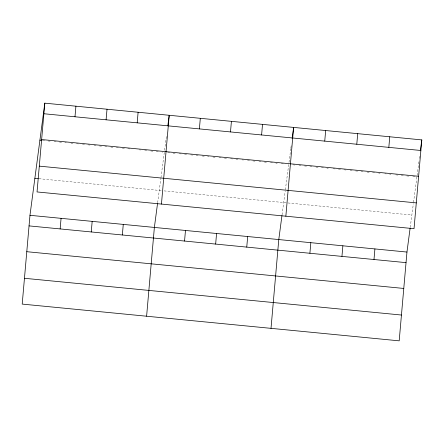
<?xml version="1.0" encoding="UTF-8"?>
<svg xmlns="http://www.w3.org/2000/svg" width="444" height="444" viewBox="0 0 444 444"><rect width="100%" height="100%" fill="white"/><g stroke="black" fill="none" stroke-linecap="round" stroke-linejoin="round"><path stroke-width="0.33" stroke-dasharray="2.22 1.67" d="M157.642 202.758L160.867 178.383M160.956 177.711L164.319 152.292L162.288 152.092M164.591 150.233L166.494 135.842M282.045 214.885L285.187 191.175M285.364 189.838L288.728 164.419L287.373 164.286M289 162.36L290.809 148.657M290.903 147.969L291.358 144.544M410.223 227.378L413.364 203.668M413.536 202.331L416.905 176.912M417.083 175.541L418.986 161.15M419.352 158.408L419.624 156.349M42.618 140.432L44.644 140.626M48.024 140.959L50.055 141.153M54.113 141.547L56.138 141.747M59.518 142.074L61.55 142.274M64.929 142.602L66.278 142.735M71.012 143.196L73.044 143.395M76.424 143.723L78.449 143.923M82.506 144.317L84.538 144.516M87.918 144.844L89.943 145.044M94 145.438L96.032 145.638M99.412 145.965L101.437 146.165M104.817 146.492L106.849 146.692M110.906 147.086L112.931 147.28M116.311 147.613L118.343 147.808M122.4 148.207L124.425 148.401M127.805 148.734L129.837 148.929M139.299 149.856L140.654 149.983M144.711 150.383L146.742 150.577M150.793 150.971L152.825 151.171M156.205 151.498L158.236 151.698M167.699 152.619L169.73 152.819M173.11 153.147L175.136 153.347M179.193 153.741L181.224 153.94M184.604 154.268L186.63 154.468M190.687 154.862L192.718 155.061M196.098 155.389L198.124 155.589M202.181 155.983L204.212 156.183M207.592 156.51L208.941 156.643M212.998 157.037L215.029 157.237M219.086 157.631L221.112 157.825M224.492 158.158L226.523 158.353M230.58 158.752L232.606 158.946M235.986 159.279L238.017 159.474M242.074 159.873L243.423 160.001M247.48 160.401L249.511 160.595M252.891 160.928L254.917 161.122M258.974 161.516L261.005 161.716M264.385 162.043L266.411 162.243M270.468 162.637L272.499 162.837M275.879 163.164L277.234 163.298M281.291 163.692L283.316 163.892M292.818 164.818L294.86 165.018M298.951 165.412L300.999 165.612M304.406 165.945L306.454 166.145M309.862 166.478L311.904 166.678M315.995 167.077L318.043 167.277M321.45 167.61L323.498 167.81M326.906 168.137L328.271 168.27M333.044 168.737L335.087 168.936M338.495 169.269L340.542 169.469M343.95 169.802L345.998 170.002M350.088 170.402L352.131 170.596M355.539 170.929L357.587 171.129M360.994 171.462L363.042 171.662M367.133 172.061L369.175 172.261M372.588 172.594L374.631 172.794M378.721 173.188L380.086 173.321M384.859 173.787L386.225 173.92M389.632 174.253L390.992 174.387M395.765 174.853L397.813 175.053M401.221 175.386L403.269 175.58M406.676 175.913L408.719 176.113M412.809 176.512L416.222 176.845M38.922 178.693L161.3 190.62M164.008 190.887L411.854 215.04"/><path stroke-width="0.67" d="M44.811 103.158L37.041 191.947L414.03 228.693L421.8 139.904L44.811 103.158L29.97 215.307L22.2 304.096L399.189 340.842L406.959 252.053L410.134 228.066M60.145 228.921L61.072 218.337M74.986 116.772L75.913 106.188M91.248 231.957L92.174 221.367M106.088 119.802L107.015 109.218M122.35 234.987L123.271 224.403M137.19 122.833L138.112 112.249M146.609 316.222L154.373 227.433L157.548 203.446M161.45 204.074L169.214 115.285L167.854 125.563M184.549 241.048L185.475 230.464M199.389 128.899L200.316 118.315M215.651 244.078L216.578 233.494M230.492 131.929L231.418 121.345M246.753 247.114L247.68 236.53M261.594 134.959L262.521 124.376M271.012 328.349L278.782 239.56L281.957 215.573M285.853 216.2L293.623 127.406L292.174 138.373M309.901 253.269L310.828 242.685M324.742 141.114L325.668 130.53M341.947 256.388L342.873 245.804M356.787 144.239L357.714 133.655M373.987 259.512L374.914 248.929M388.827 147.364L389.754 136.78M420.351 150.866L421.8 139.904M43.884 113.742L420.873 150.488M41.625 139.549L418.614 176.296M39.91 140.165L41.941 140.365M39.3 166.139L416.289 202.886M34.865 178.299L38.245 178.627M29.97 215.307L406.959 252.053M29.043 225.891L406.032 262.637M26.784 251.698L403.774 288.445M24.459 278.288L401.448 315.035"/></g></svg>
